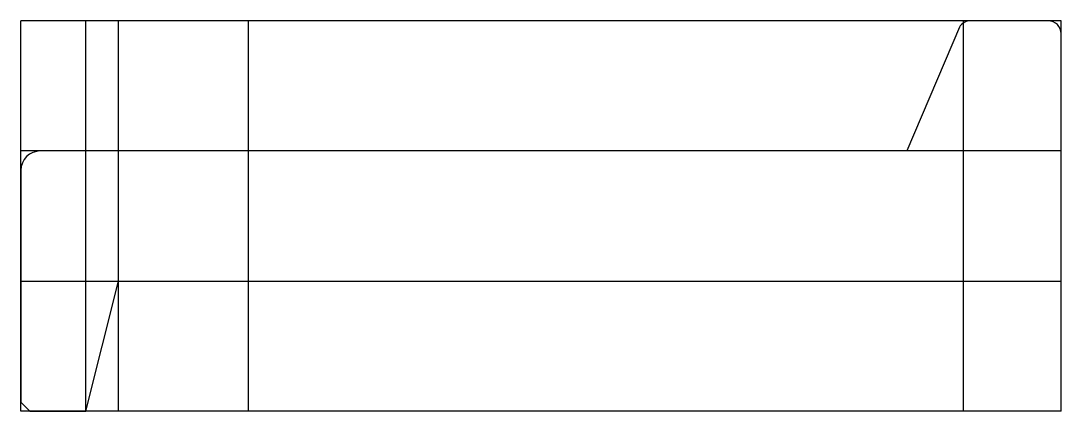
# Model space of a CAD drawing. Extents: x -35 to 125, y -20 to 40.
import ezdxf

# ---------------------------------------------------------------- set-up
doc = ezdxf.new("R2010")
doc.units = 0
doc.layers.get('0').update_dxf_attribs({"linetype": 'CONTINUOUS'})

msp = doc.modelspace()

# ---------------------------------------------------------------- linework, layer by layer
at = {"linetype": 'CONTINUOUS'}
for p, q in [((125, 40), (-35, 40)), ((-35, -20), (-35, 40)), ((-25, -20), (-25, 40)), ((-20, -20), (-20, 40)), ((0, -20), (0, 40)), ((110, -20), (110, 40)), ((123, 40), (111.07, 40)), ((125, -20), (125, 40)), ((109.34, 39), (101.26, 20)), ((125, 0), (125, 38)), ((125, 20), (-35, 20)), ((101.26, 20), (-32, 20)), ((-35, 17), (-35, -18.59)), ((-35, 0), (125, 0)), ((-25, -20), (-20, 0)), ((-20, 0), (125, 0)), ((-35, -18.59), (-33.59, -20)), ((125, -20), (-35, -20)), ((-33.59, -20), (-25, -20))]:
    msp.add_line(p, q, dxfattribs=at)
for centre, radius, start, end in [((111.07, 38), 2, 90.0588, 150), ((123, 38), 2, 0, 90), ((-32, 17), 3, 90, 180)]:
    msp.add_arc(centre, radius, start, end, dxfattribs=at)

doc.saveas('drawing.dxf')
